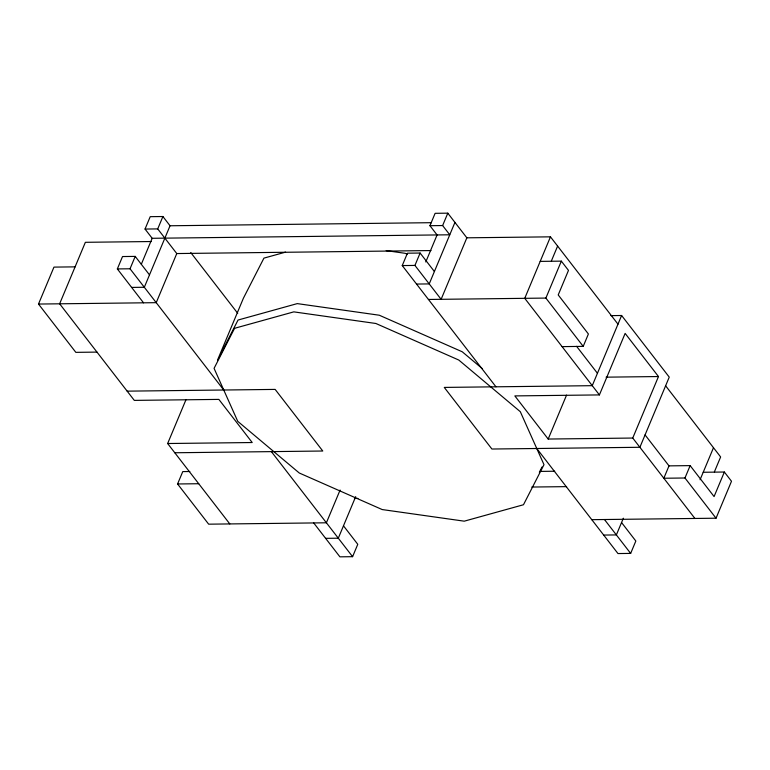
<?xml version="1.0" encoding="UTF-8"?>
<svg xmlns="http://www.w3.org/2000/svg" width="770" height="770" viewBox="0 0 770 770"><rect width="100%" height="100%" fill="white"/><g stroke="black" fill="none" stroke-linecap="round" stroke-linejoin="round"><path stroke-width="1.16" d="M96.972 352.102L75.835 352.352L38.5 304.054L53.958 267.113L75.094 266.863M143.538 302.822L117.348 268.932L122.526 256.545L135.212 256.4L149.495 274.88M617.983 324.17L550.463 236.833L466.851 237.815L447.803 213.165L435.117 213.319L429.939 225.697L442.625 225.552L449.767 234.792L152.181 238.296L145.039 229.056L150.217 216.668L162.903 216.524L170.045 225.764L431.469 222.684M223.743 390.015L130.034 268.778L135.212 256.4M141.334 264.226L152.181 238.296M430.998 250.558L176.773 253.551L157.725 228.902L162.903 216.524M170.045 225.764L144.317 287.268L131.631 287.412M176.773 253.551L156.223 302.668L38.5 304.054M229.806 523.927L167.648 443.52L186.022 399.592M340.09 490.047L326.393 522.791L208.66 524.178L177.581 483.974L182.769 471.596L189.815 471.51M495.957 386.8L402.248 265.573L407.426 253.195L420.112 253.041L434.396 271.531M466.851 237.815L441.123 299.318L414.934 265.429L420.112 253.041M425.781 261.954L437.081 234.946L429.939 225.697M442.625 225.552L447.803 213.165M454.945 222.405L429.217 283.909L416.531 284.063M355.682 496.64L338.3 538.201L325.614 538.346M313.708 522.946L339.907 556.835L352.593 556.681L357.771 544.303L343.478 525.814M550.463 236.833L524.745 298.327L599.407 394.914L625.134 333.41L658.475 376.54L632.747 438.043L694.906 518.451M551.359 261.02L557.615 246.073M561.34 261.136L568.481 270.386L558.212 294.939L588.396 333.988L583.217 346.375L545.882 298.077L561.34 261.136L540.193 261.386M632.747 438.043L548.182 439.044L566.556 395.116M621.611 315.498L592.255 385.674L444.271 387.416L491.905 449.025L639.889 447.283L669.246 377.117L621.611 315.498L610.889 315.633M623.354 518.22L616.366 534.919L603.69 535.073M536.767 448.506L617.973 553.553L630.659 553.409L635.837 541.021L621.554 522.541M645.068 434.906L669.005 465.869L663.827 478.247L684.963 477.997L716.042 518.21L731.5 481.26L724.358 472.02L703.212 472.27M684.963 477.997L690.151 465.619L669.005 465.869M700.084 479.749L713.492 447.707M714.377 471.904L720.633 456.957L665.617 385.789M724.358 472.02L714.079 496.583L690.151 465.619M539.346 472.241L542.051 466.967M285.583 252.127L263.937 258.123L243.416 298.192L217.515 360.11L238.046 320.041L297.268 303.611L379.321 315.228L462.231 351.775L482.434 368.743M145.039 229.056L157.725 228.902M151.286 241.53L85.364 242.309L59.637 303.803L134.307 400.39L218.863 399.399L252.214 442.529L167.648 443.52M117.348 268.932L130.034 268.778M402.248 265.573L414.934 265.429M428.438 299.463L545.882 298.077M562.071 346.625L583.217 346.375M606.067 377.165L658.475 376.54M127.156 391.15L275.15 389.408L322.774 451.018L174.79 452.76M599.407 394.914L514.841 395.905L548.182 439.044M540.271 471.404L554.679 471.23M177.581 483.974L198.727 483.724M531.772 487.044L566.595 486.63M354.46 498.459L357.915 498.421M591.774 519.673L716.042 518.21M386.194 250.625L405.222 253.32L407.407 254.283M576.595 346.327L597.443 373.286M604.46 519.519L630.659 553.409M190.758 252.56L237.728 313.323M271.377 451.624L352.593 556.681M234.59 328.299L214.07 368.358L237.747 421.334L299.28 473.011L382.19 509.557L464.243 521.175L523.475 504.745L543.995 464.676L520.318 411.709L458.776 360.033L375.875 323.487L293.813 311.869L234.59 328.299"/></g></svg>
